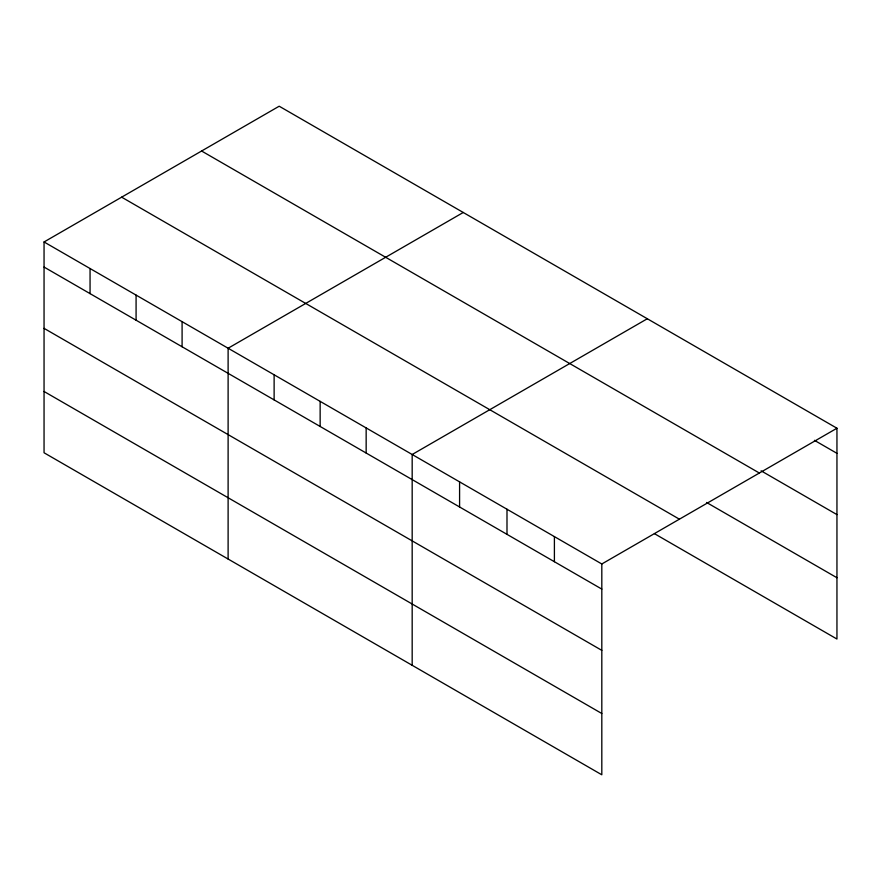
<?xml version="1.0" encoding="UTF-8"?>
<svg xmlns="http://www.w3.org/2000/svg" width="881" height="881" viewBox="0 0 881 881"><rect width="100%" height="100%" fill="white"/><g stroke="black" fill="none" stroke-linecap="round" stroke-linejoin="round"><path stroke-width="1.32" d="M601.811 650.365L601.811 563.983L44.05 241.967L44.05 452.768L601.811 774.784L601.811 650.365L44.05 328.349M654.429 533.655L836.95 639.033L836.95 428.232L279.189 106.216L44.05 241.967M463.252 212.475L228.113 348.237L228.113 559.039M647.315 318.746L412.176 454.497L412.176 665.298M601.811 563.983L836.95 428.232M814.429 440.335L836.95 453.33M761.096 470.817L836.95 514.614M201.595 151.014L759.356 473.031M706.573 502.478L836.95 577.749M121.644 197.168L679.405 519.184M44.05 267.064L601.811 589.092M44.05 391.483L601.811 713.511M554.402 536.617L554.402 561.715M506.993 509.24L506.993 534.349M459.585 481.874L459.585 506.971M366.155 427.935L366.155 453.032M320.144 401.373L320.144 426.47M274.123 374.799L274.123 399.908M182.092 321.664L182.092 346.773M136.081 295.102L136.081 320.199M90.06 268.54L90.06 293.637"/></g></svg>
